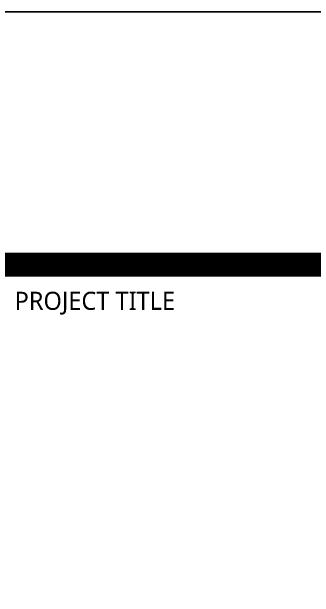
# Model space of a CAD drawing. Header units: millimetres. Extents: x 0 to 168200, y 0 to 118800.
# Drawn here: x 147132 to 152152, y 109077 to 118800 of the extents above; entities that cross this region are included whole.
import ezdxf
from ezdxf.enums import TextEntityAlignment as Align

# ---------------------------------------------------------------- set-up
doc = ezdxf.new("R2010")
doc.units = ezdxf.units.MM
doc.header["$LTSCALE"] = 200
doc.layers.add('XR-SHEET$0$XREF-Form$0$SHT', color=5, linetype='Continuous')
doc.styles.add('XR-SHEET$0$XREF-Form$0$맑은고딕', font='')
doc.styles.get('XR-SHEET$0$XREF-Form$0$맑은고딕').set_extended_font_data('Malgun Gothic')

# ---------------------------------------------------------------- blocks, each defined once
blk = doc.blocks.new('XR-SHEET')
at = {"layer": 'XR-SHEET$0$XREF-Form$0$SHT'}
blk.add_lwpolyline([(0, 594), (841, 594), (841, 0), (0, 0)], close=True, dxfattribs=at)
at = {"layer": 'XR-SHEET$0$XREF-Form$0$SHT', "const_width": 2}
blk.add_lwpolyline([(46.5, 573), (819.5, 573), (819.5, 21), (46.5, 21)], close=True, dxfattribs=at)
at = {"layer": 'XR-SHEET$0$XREF-Form$0$SHT', "color": 9, "style": 'XR-SHEET$0$XREF-Form$0$맑은고딕'}
blk.add_text('PROJECT TITLE', height=1.5, dxfattribs=at).set_placement((735.9, 570), align=Align.MIDDLE_LEFT)

msp = doc.modelspace()

# ---------------------------------------------------------------- block references
at = {"xscale": 200, "yscale": 200, "zscale": 200}
msp.add_blockref('XR-SHEET', (0, 0), dxfattribs=at)

doc.saveas('drawing.dxf')
